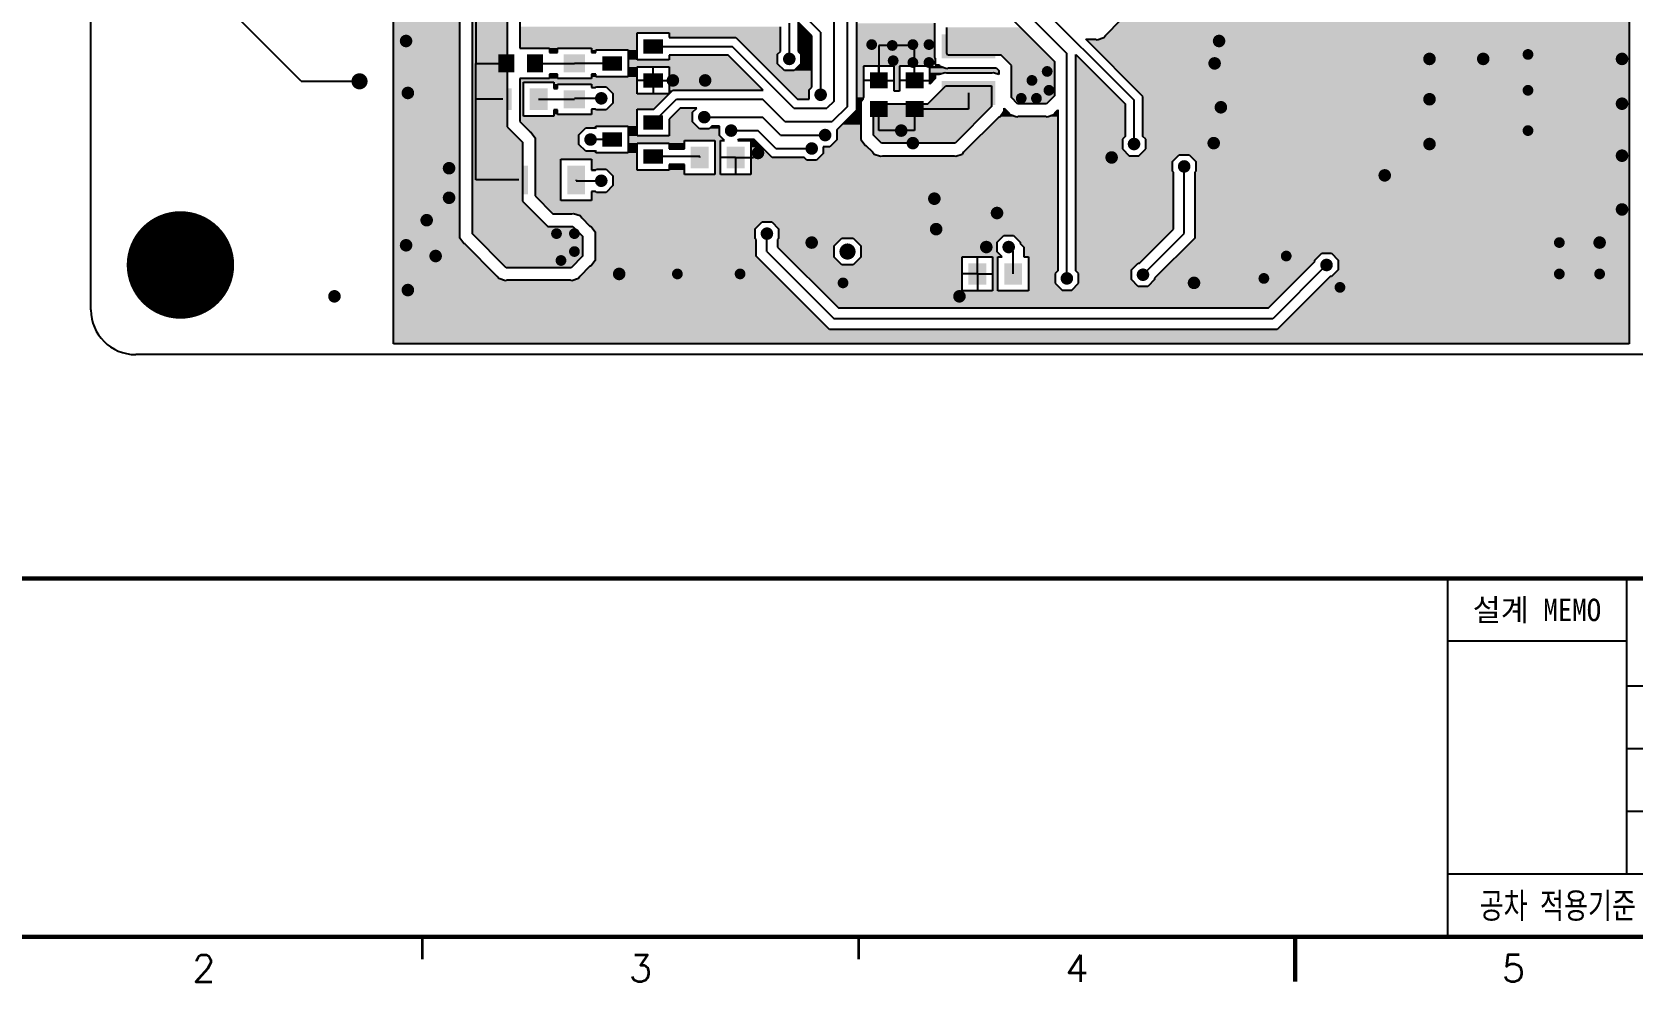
# Model space of a CAD drawing. Extents: x 295 to 953, y 10 to 290.
# Drawn here: x 545.9 to 724.7, y 9.8 to 116 of the extents above; entities that cross this region are included whole.
import ezdxf
from ezdxf.enums import TextEntityAlignment as Align

# ---------------------------------------------------------------- set-up
doc = ezdxf.new("R2010")
doc.units = 0
doc.header["$LTSCALE"] = 5
doc.header["$MEASUREMENT"] = 0
doc.layers.get('0').update_dxf_attribs({"linetype": 'CONTINUOUS', "lineweight": 25})
for name, color, linetype in [('19_SOLD_GBR', 10, 'CONTINUOUS'), ('SHEET', 3, 'CONTINUOUS'), ('문자', 4, 'CONTINUOUS'), ('테두리', 3, 'CONTINUOUS')]:
    doc.layers.add(name, color=color, linetype=linetype)
doc.layers.add('6', color=6, linetype='CONTINUOUS', lineweight=13)
doc.styles.get("Standard").update_dxf_attribs({"font": 'simplex.shx'})
doc.styles.add('굴림체', font='')
doc.styles.get('굴림체').set_extended_font_data('GulimChe')

# ---------------------------------------------------------------- blocks, each defined once
blk = doc.blocks.new('C')
at = {"layer": 'SHEET'}
for p, q in [((227, 55), (227, 15)), ((247, 55), (247, 22)), ((247, 48), (227, 48)), ((333, 43), (247, 43)), ((333, 36), (247, 36)), ((311, 29), (247, 29)), ((311, 22), (227, 22))]:
    blk.add_line(p, q, dxfattribs=at)
at = {"layer": '테두리'}
for points, const_width in [([(15, 285), (15, 15), (405, 15), (405, 285), (15, 285)], 0.5), ([(15, 55), (405, 55)], 0.5), ([(112.5, 12.5), (112.5, 15)], 0.3), ([(161.25, 12.5), (161.25, 15)], 0.3), ([(210, 10), (210, 15)], 0.5)]:
    blk.add_lwpolyline(points, dxfattribs=dict(at, const_width=const_width))
at = {"layer": '문자', "style": '굴림체'}
blk.add_text('설계 MEMO', height=2.5, dxfattribs=at).set_placement((237, 51.5), align=Align.MIDDLE_CENTER)
at = {"layer": '문자', "style": '굴림체', "width": 0.75}
blk.add_text('공차 적용기준 : WMS C 40201', height=2.85, dxfattribs=at).set_placement((249, 18.5), align=Align.MIDDLE_CENTER)
at = {"layer": '문자'}
for s, p in [('2', (88.12, 11.5)), ('3', (136.88, 11.5)), ('4', (185.62, 11.5)), ('5', (234.38, 11.5))]:
    blk.add_text(s, height=3, dxfattribs=at).set_placement(p, align=Align.MIDDLE)

msp = doc.modelspace()

# ---------------------------------------------------------------- linework, layer by layer
for points, const_width in [([(588.03, 115, -1), (587.33, 115, -1)], 0.7), ([(639.98, 114.6, -1), (639.38, 114.6, -1)], 0.6), ([(642.28, 114.5, -1), (641.68, 114.5, -1)], 0.6), ([(644.58, 114.6, -1), (643.98, 114.6, -1)], 0.6), ([(646.38, 114.6, -1), (645.78, 114.6, -1)], 0.6), ([(678.83, 115, -1), (678.13, 115, -1)], 0.7), ([(630.83, 113, -1), (630.13, 113, -1)], 0.7), ([(642.38, 112.8, -1), (641.78, 112.8, -1)], 0.6), ([(644.58, 112.6, -1), (643.98, 112.6, -1)], 0.6), ([(646.38, 112.6, -1), (645.78, 112.6, -1)], 0.6), ([(678.33, 112.5, -1), (677.63, 112.5, -1)], 0.7), ([(702.33, 113, -1), (701.63, 113, -1)], 0.7), ([(708.33, 113, -1), (707.63, 113, -1)], 0.7), ([(713.28, 113.5, -1), (712.68, 113.5, -1)], 0.6), ([(723.83, 113, -1), (723.13, 113, -1)], 0.7), ([(582.93, 110.5, -1), (582.03, 110.5, -1)], 0.9), ([(617.83, 110.6, -1), (617.13, 110.6, -1)], 0.7), ([(621.43, 110.6, -1), (620.73, 110.6, -1)], 0.7), ([(657.88, 110.6, -1), (657.28, 110.6, -1)], 0.6), ([(659.58, 111.6, -1), (658.98, 111.6, -1)], 0.6), ([(588.23, 109.2, -1), (587.53, 109.2, -1)], 0.7), ([(609.83, 108.6, -1), (609.13, 108.6, -1)], 0.7), ([(634.33, 109, -1), (633.63, 109, -1)], 0.7), ([(656.68, 108.6, -1), (656.08, 108.6, -1)], 0.6), ([(658.38, 108.6, -1), (657.78, 108.6, -1)], 0.6), ([(659.78, 109.5, -1), (659.18, 109.5, -1)], 0.6), ([(702.33, 108.5, -1), (701.63, 108.5, -1)], 0.7), ([(713.28, 109.5, -1), (712.68, 109.5, -1)], 0.6), ([(679.03, 107.6, -1), (678.33, 107.6, -1)], 0.7), ([(723.83, 108, -1), (723.13, 108, -1)], 0.7), ([(621.33, 106.5, -1), (620.63, 106.5, -1)], 0.7), ([(624.33, 105, -1), (623.63, 105, -1)], 0.7), ([(643.33, 105, -1), (642.63, 105, -1)], 0.7), ([(713.28, 105, -1), (712.68, 105, -1)], 0.6), ([(608.63, 104, -1), (607.93, 104, -1)], 0.7), ([(634.83, 104.5, -1), (634.13, 104.5, -1)], 0.7), ([(644.63, 103.6, -1), (643.93, 103.6, -1)], 0.7), ([(669.33, 103.5, -1), (668.63, 103.5, -1)], 0.7), ([(678.23, 103.6, -1), (677.53, 103.6, -1)], 0.7), ([(702.33, 103.5, -1), (701.63, 103.5, -1)], 0.7), ([(627.33, 102.5, -1), (626.63, 102.5, -1)], 0.7), ([(633.33, 103, -1), (632.63, 103, -1)], 0.7), ([(666.83, 102, -1), (666.13, 102, -1)], 0.7), ([(723.83, 102.2, -1), (723.13, 102.2, -1)], 0.7), ([(592.83, 100.8, -1), (592.13, 100.8, -1)], 0.7), ([(674.93, 101, -1), (674.23, 101, -1)], 0.7), ([(697.33, 100, -1), (696.63, 100, -1)], 0.7), ([(609.83, 99.4, -1), (609.13, 99.4, -1)], 0.7), ([(592.83, 97.5, -1), (592.13, 97.5, -1)], 0.7), ([(647.03, 97.4, -1), (646.33, 97.4, -1)], 0.7), ([(723.83, 96.2, -1), (723.13, 96.2, -1)], 0.7), ([(565.48, 90, -1), (559.48, 90, -1)], 6), ([(590.33, 95, -1), (589.63, 95, -1)], 0.7), ([(654.03, 95.8, -1), (653.33, 95.8, -1)], 0.7), ([(604.78, 93.5, -1), (604.18, 93.5, -1)], 0.6), ([(606.78, 93.5, -1), (606.18, 93.5, -1)], 0.6), ([(628.33, 93.5, -1), (627.63, 93.5, -1)], 0.7), ([(633.33, 92.5, -1), (632.63, 92.5, -1)], 0.7), ([(647.23, 94, -1), (646.53, 94, -1)], 0.7), ([(716.78, 92.5, -1), (716.18, 92.5, -1)], 0.6), ([(721.33, 92.5, -1), (720.63, 92.5, -1)], 0.7), ([(588.03, 92.2, -1), (587.33, 92.2, -1)], 0.7), ([(591.33, 91, -1), (590.63, 91, -1)], 0.7), ([(606.78, 91.5, -1), (606.18, 91.5, -1)], 0.6), ([(637.43, 91.5, -1), (636.53, 91.5, -1)], 0.9), ([(652.83, 92, -1), (652.13, 92, -1)], 0.7), ([(655.33, 92, -1), (654.63, 92, -1)], 0.7), ([(686.28, 91, -1), (685.68, 91, -1)], 0.6), ([(605.28, 90.5, -1), (604.68, 90.5, -1)], 0.6), ([(611.83, 89, -1), (611.13, 89, -1)], 0.7), ([(618.28, 89, -1), (617.68, 89, -1)], 0.6), ([(625.28, 89, -1), (624.68, 89, -1)], 0.6), ([(670.33, 88.91, -1), (669.63, 88.91, -1)], 0.7), ([(690.83, 90, -1), (690.13, 90, -1)], 0.7), ([(716.78, 89, -1), (716.18, 89, -1)], 0.6), ([(721.28, 89, -1), (720.68, 89, -1)], 0.6), ([(588.23, 87.2, -1), (587.53, 87.2, -1)], 0.7), ([(636.78, 88, -1), (636.18, 88, -1)], 0.6), ([(661.83, 88.5, -1), (661.13, 88.5, -1)], 0.7), ([(676.03, 88, -1), (675.33, 88, -1)], 0.7), ([(683.78, 88.5, -1), (683.18, 88.5, -1)], 0.6), ([(692.28, 87.5, -1), (691.68, 87.5, -1)], 0.6), ([(580.03, 86.5, -1), (579.33, 86.5, -1)], 0.7), ([(649.83, 86.5, -1), (649.13, 86.5, -1)], 0.7)]:
    msp.add_lwpolyline(points, format="xyb", close=True, dxfattribs=dict(const_width=const_width))
for points in [[(614.18, 115.2), (614.18, 113.6), (616.38, 115.2), (616.38, 113.6)], [(647.48, 115.75), (647.48, 113.05), (653.48, 115.75), (653.48, 113.05)], [(597.98, 113.5), (597.98, 111.5), (599.78, 113.5), (599.78, 111.5)], [(601.18, 113.5), (601.18, 111.5), (602.98, 113.5), (602.98, 111.5)], [(605.28, 113.5), (605.28, 111.5), (607.68, 113.5), (607.68, 111.5)], [(609.58, 113.3), (609.58, 111.7), (611.78, 113.3), (611.78, 111.7)], [(614.18, 111.4), (614.18, 109.8), (616.38, 111.4), (616.38, 109.8)], [(639.48, 111.5), (639.48, 109.7), (641.48, 111.5), (641.48, 109.7)], [(643.48, 111.5), (643.48, 109.7), (645.48, 111.5), (645.48, 109.7)], [(597.48, 109.7), (597.48, 107.3), (599.48, 109.7), (599.48, 107.3)], [(601.48, 109.7), (601.48, 107.3), (603.48, 109.7), (603.48, 107.3)], [(605.28, 109.5), (605.28, 107.5), (607.68, 109.5), (607.68, 107.5)], [(647.48, 110.55), (647.48, 107.85), (653.48, 110.55), (653.48, 107.85)], [(639.48, 108.3), (639.48, 106.5), (641.48, 108.3), (641.48, 106.5)], [(643.48, 108.3), (643.48, 106.5), (645.48, 108.3), (645.48, 106.5)], [(614.18, 106.7), (614.18, 105.1), (616.38, 106.7), (616.38, 105.1)], [(609.58, 104.8), (609.58, 103.2), (611.78, 104.8), (611.78, 103.2)], [(614.18, 102.9), (614.18, 101.3), (616.38, 102.9), (616.38, 101.3)], [(619.48, 103.2), (619.48, 100.8), (621.48, 103.2), (621.48, 100.8)], [(623.48, 103.2), (623.48, 100.8), (625.48, 103.2), (625.48, 100.8)], [(599.28, 101.1), (599.28, 97.9), (601.28, 101.1), (601.28, 97.9)], [(605.68, 101.1), (605.68, 97.9), (607.68, 101.1), (607.68, 97.9)], [(650.48, 90.2), (650.48, 87.8), (652.48, 90.2), (652.48, 87.8)], [(654.48, 90.2), (654.48, 87.8), (656.48, 90.2), (656.48, 87.8)]]:
    msp.add_solid(points)
at = {"layer": '19_SOLD_GBR', "color": 7}
for p, q in [((552.48, 85), (552.48, 255)), ((586.28, 81.2), (586.28, 137.8)), ((593.68, 93.01), (593.68, 135.19)), ((595.08, 93.48), (595.08, 134.72)), ((575.98, 110.5), (558.98, 127.5)), ((724.28, 126.8), (724.28, 81.2)), ((653.88, 123.5), (668.98, 108.4)), ((635.48, 108.3), (635.48, 123)), ((636.98, 107.7), (636.98, 122.25)), ((637.98, 121.84), (637.98, 107.29)), ((595.48, 121.5), (595.48, 112.5)), ((633.98, 116), (628.98, 121)), ((653.58, 121.5), (661.48, 113.6)), ((654.6, 118.2), (660.08, 112.72)), ((598.98, 117.78), (598.98, 105.42)), ((600.38, 117.2), (600.38, 114.2)), ((629.48, 113.84), (629.48, 116.59)), ((630.48, 117), (630.48, 113)), ((631.48, 117.09), (631.48, 113.84)), ((632.98, 115.59), (631.48, 117.09)), ((646.68, 116.99), (646.68, 113.21)), ((648.08, 113.65), (648.08, 116.52)), ((665.79, 115.62), (667.52, 117.35)), ((613.48, 115.9), (617.08, 115.9)), ((613.48, 112.9), (613.48, 115.9)), ((617.08, 115.9), (617.08, 115.4)), ((617.08, 115.4), (624.49, 115.4)), ((624.49, 115.4), (631.39, 108.5)), ((632.98, 109.84), (632.98, 115.59)), ((633.98, 116), (633.98, 109)), ((641.98, 114.5), (640.48, 114.5)), ((640.48, 114.5), (640.48, 110.6)), ((644.48, 114.5), (641.98, 114.5)), ((644.48, 110.6), (644.48, 114.5)), ((663.59, 115.2), (664.69, 115.2)), ((669.98, 108.81), (663.59, 115.2)), ((664.69, 115.2), (664.88, 115.14)), ((664.88, 115.14), (665.62, 115.38)), ((665.62, 115.38), (665.79, 115.62)), ((600.38, 114.2), (603.68, 114.2)), ((603.68, 114.2), (603.68, 113.7)), ((603.68, 113.7), (604.58, 113.7)), ((604.58, 114.2), (608.38, 114.2)), ((604.58, 113.7), (604.58, 114.2)), ((608.38, 114.2), (608.38, 113.7)), ((608.38, 113.7), (608.88, 113.7)), ((608.88, 114), (612.48, 114)), ((608.88, 113.7), (608.88, 114)), ((612.48, 114), (612.48, 111)), ((617.08, 112.9), (613.48, 112.9)), ((615.28, 114.4), (624.08, 114.4)), ((617.08, 113.4), (617.08, 112.9)), ((623.66, 113.4), (617.08, 113.4)), ((627.56, 109.5), (623.66, 113.4)), ((630.98, 107.5), (624.08, 114.4)), ((629.18, 113.54), (629.48, 113.84)), ((629.18, 112.46), (629.18, 113.54)), ((631.48, 113.84), (631.78, 113.54)), ((631.78, 113.54), (631.78, 112.46)), ((646.68, 113.21), (646.78, 113.07)), ((646.78, 113.07), (646.78, 112.35)), ((648.2, 113.4), (648.08, 113.65)), ((654.16, 113.4), (648.2, 113.4)), ((655.28, 112.28), (654.16, 113.4)), ((660.08, 112.72), (660.08, 108.88)), ((661.48, 88.5), (661.48, 113.6)), ((662.48, 113.49), (667.98, 107.99)), ((662.48, 89.34), (662.48, 113.49)), ((595.48, 112.5), (598.88, 112.5)), ((595.48, 108.5), (595.48, 112.5)), ((602.08, 112.5), (606.48, 112.5)), ((603.68, 111.3), (603.68, 110.8)), ((604.58, 111.3), (603.68, 111.3)), ((604.58, 110.8), (604.58, 111.3)), ((610.68, 112.5), (606.48, 112.5)), ((608.38, 111.3), (608.38, 110.8)), ((608.88, 111.3), (608.38, 111.3)), ((608.88, 111), (608.88, 111.3)), ((612.48, 111), (608.88, 111)), ((613.48, 112.1), (617.08, 112.1)), ((613.48, 109.1), (613.48, 112.1)), ((615.28, 110.6), (615.28, 112.1)), ((617.08, 112.1), (617.08, 109.11)), ((629.94, 111.7), (629.18, 112.46)), ((631.02, 111.7), (629.94, 111.7)), ((631.78, 112.46), (631.02, 111.7)), ((638.78, 112.2), (638.78, 108.73)), ((642.18, 112.2), (638.78, 112.2)), ((640.48, 110.6), (640.48, 112.2)), ((642.18, 109.4), (642.18, 112.2)), ((642.78, 112.2), (642.78, 109.4)), ((646.18, 112.2), (642.78, 112.2)), ((644.48, 110.6), (644.48, 112.2)), ((646.18, 110.2), (646.18, 112.2)), ((646.78, 112.35), (647.21, 112.35)), ((646.78, 111.25), (646.78, 110.8)), ((647.23, 111.25), (646.78, 111.25)), ((647.21, 112.35), (647.34, 112.18)), ((647.88, 111.46), (647.23, 111.25)), ((647.34, 112.18), (648.08, 111.94)), ((648.07, 111.4), (647.88, 111.46)), ((653.09, 111.4), (648.07, 111.4)), ((648.08, 111.94), (648.27, 112)), ((648.27, 112), (653.58, 112)), ((653.28, 111.46), (653.09, 111.4)), ((653.88, 111.27), (653.28, 111.46)), ((653.58, 112), (653.88, 111.7)), ((653.88, 111.7), (653.88, 111.27)), ((655.28, 108.68), (655.28, 112.28)), ((575.98, 110.5), (582.48, 110.5)), ((600.38, 110.8), (600.38, 106)), ((603.68, 110.8), (600.38, 110.8)), ((600.78, 110.4), (604.18, 110.4)), ((600.78, 106.6), (600.78, 110.4)), ((604.18, 110.4), (604.18, 109.7)), ((604.18, 109.7), (604.58, 109.7)), ((608.38, 110.8), (604.58, 110.8)), ((604.58, 110.2), (608.38, 110.2)), ((604.58, 109.7), (604.58, 110.2)), ((608.38, 110.2), (608.38, 109.8)), ((608.38, 109.8), (608.84, 109.8)), ((608.84, 109.8), (608.94, 109.9)), ((608.94, 109.9), (610.02, 109.9)), ((610.02, 109.9), (610.78, 109.14)), ((610.78, 109.14), (610.78, 108.06)), ((615.28, 110.6), (613.48, 110.6)), ((617.06, 109.1), (613.48, 109.1)), ((615.28, 110.6), (615.28, 109.1)), ((615.28, 110.6), (617.08, 110.6)), ((615.28, 110.6), (617.48, 110.6)), ((615.36, 107.4), (617.06, 109.1)), ((617.08, 109.11), (617.46, 109.5)), ((617.46, 109.5), (627.56, 109.5)), ((632.68, 109.54), (632.98, 109.84)), ((632.68, 108.5), (632.68, 109.54)), ((640.48, 110.6), (638.78, 110.6)), ((640.48, 110.6), (642.18, 110.6)), ((642.78, 109.4), (642.18, 109.4)), ((644.48, 110.6), (642.78, 110.6)), ((644.48, 110.6), (646.18, 110.6)), ((645.96, 108), (647.96, 110)), ((646.78, 110.8), (646.18, 110.2)), ((647.96, 110), (653.08, 110)), ((650.48, 109.2), (650.48, 107.4)), ((653.08, 110), (653.08, 107.68)), ((598.48, 108.5), (595.48, 108.5)), ((595.48, 99.5), (595.48, 108.5)), ((602.48, 108.5), (606.48, 108.5)), ((604.18, 107.3), (604.18, 106.6)), ((604.58, 107.3), (604.18, 107.3)), ((604.58, 106.8), (604.58, 107.3)), ((609.48, 108.6), (606.48, 108.6)), ((606.48, 108.6), (606.48, 108.5)), ((608.38, 107.4), (608.38, 106.8)), ((608.84, 107.4), (608.38, 107.4)), ((608.94, 107.3), (608.84, 107.4)), ((610.02, 107.3), (608.94, 107.3)), ((610.78, 108.06), (610.02, 107.3)), ((613.48, 107.4), (615.36, 107.4)), ((613.48, 104.4), (613.48, 107.4)), ((615.28, 105.9), (617.88, 108.5)), ((618.29, 107.5), (617.08, 106.29)), ((617.88, 108.5), (627.48, 108.5)), ((620.14, 107.5), (618.29, 107.5)), ((619.68, 107.04), (620.14, 107.5)), ((629.98, 106), (627.48, 108.5)), ((630.98, 107.5), (634.68, 107.5)), ((631.39, 108.5), (632.68, 108.5)), ((635.48, 108.3), (634.68, 107.5)), ((636.98, 107.7), (635.28, 106)), ((637.98, 107.29), (635.75, 105.06)), ((638.65, 108.43), (638.48, 108.19)), ((638.48, 108.19), (638.48, 104.01)), ((638.68, 108.48), (638.65, 108.43)), ((638.78, 108.73), (638.68, 108.59)), ((638.68, 108.59), (638.68, 108.48)), ((639.88, 107.75), (640, 108)), ((639.88, 104.48), (639.88, 107.75)), ((640, 108), (645.96, 108)), ((640.48, 105), (640.48, 107.4)), ((650.48, 107.4), (644.48, 107.4)), ((644.48, 107.4), (644.48, 105)), ((653.08, 107.68), (649, 103.6)), ((654.48, 107.5), (654.96, 107.02)), ((654.48, 107.21), (654.48, 107.5)), ((655.96, 108), (655.28, 108.68)), ((659.2, 108), (655.96, 108)), ((660.08, 108.88), (659.2, 108)), ((660.19, 107.02), (660.48, 107.3)), ((660.48, 107.3), (660.48, 89.34)), ((667.98, 107.99), (667.98, 104.34)), ((668.98, 103.5), (668.98, 108.4)), ((669.98, 104.34), (669.98, 108.81)), ((600.38, 106), (601.52, 104.85)), ((604.18, 106.6), (600.78, 106.6)), ((608.38, 106.8), (604.58, 106.8)), ((608.88, 105.5), (612.48, 105.5)), ((608.88, 105.24), (608.88, 105.5)), ((612.48, 105.5), (612.48, 102.5)), ((617.08, 106.29), (617.08, 104.4)), ((619.68, 105.96), (619.68, 107.04)), ((620.44, 105.2), (619.68, 105.96)), ((620.98, 106.5), (627.48, 106.5)), ((621.82, 105.5), (621.52, 105.2)), ((622.68, 105.5), (621.82, 105.5)), ((622.68, 104.46), (622.68, 105.5)), ((629.48, 104.5), (627.48, 106.5)), ((629.98, 106), (635.28, 106)), ((649.99, 102.62), (653.92, 106.55)), ((653.92, 106.55), (654.02, 106.58)), ((654.02, 106.58), (654.44, 107.16)), ((654.44, 107.16), (654.48, 107.21)), ((654.96, 107.02), (655.14, 106.78)), ((655.14, 106.78), (655.88, 106.54)), ((655.88, 106.54), (656.07, 106.6)), ((656.07, 106.6), (659.09, 106.6)), ((659.09, 106.6), (659.28, 106.54)), ((659.28, 106.54), (660.02, 106.78)), ((660.02, 106.78), (660.19, 107.02)), ((598.98, 105.42), (600.68, 103.72)), ((600.68, 103.72), (600.68, 97.12)), ((601.52, 104.85), (601.62, 104.82)), ((601.62, 104.82), (602.08, 104.19)), ((602.08, 104.19), (602.08, 97.7)), ((606.98, 104.54), (607.74, 105.3)), ((606.98, 103.46), (606.98, 104.54)), ((607.74, 105.3), (608.82, 105.3)), ((610.68, 104), (608.28, 104)), ((608.82, 105.3), (608.88, 105.24)), ((617.08, 104.4), (613.48, 104.4)), ((618.78, 103.9), (622.18, 103.9)), ((618.78, 102.98), (618.78, 103.9)), ((621.52, 105.2), (620.44, 105.2)), ((622.18, 103.9), (622.18, 100.1)), ((623.24, 103.9), (622.68, 104.46)), ((622.78, 103.9), (623.24, 103.9)), ((622.78, 100.1), (622.78, 103.9)), ((623.98, 105), (626.98, 105)), ((624.82, 104), (624.72, 103.9)), ((624.72, 103.9), (626.18, 103.9)), ((626.56, 104), (624.82, 104)), ((626.18, 103.9), (626.18, 100.1)), ((628.56, 102), (626.56, 104)), ((628.98, 103), (626.98, 105)), ((629.48, 104.5), (634.48, 104.5)), ((635.78, 103.96), (635.02, 103.2)), ((635.75, 105.06), (635.78, 105.04)), ((635.78, 105.04), (635.78, 103.96)), ((638.48, 104.01), (638.94, 103.38)), ((640.76, 103.6), (639.88, 104.48)), ((642.98, 105), (640.48, 105)), ((644.48, 105), (642.98, 105)), ((667.98, 104.34), (667.68, 104.04)), ((667.68, 104.04), (667.68, 102.96)), ((670.28, 104.04), (669.98, 104.34)), ((670.28, 102.96), (670.28, 104.04)), ((607.74, 102.7), (606.98, 103.46)), ((608.82, 102.7), (607.74, 102.7)), ((608.88, 102.76), (608.82, 102.7)), ((608.88, 102.5), (608.88, 102.76)), ((612.48, 102.5), (608.88, 102.5)), ((613.48, 103.6), (617.08, 103.6)), ((613.48, 100.6), (613.48, 103.6)), ((620.48, 102.1), (615.28, 102.1)), ((617.08, 103.6), (617.08, 102.98)), ((617.08, 102.98), (618.78, 102.98)), ((620.48, 102), (620.48, 102.1)), ((624.48, 102), (622.78, 102)), ((624.48, 102), (624.48, 100.1)), ((624.48, 102), (626.18, 102)), ((624.48, 102), (626.48, 102)), ((626.98, 102.5), (626.48, 102)), ((632.14, 102), (628.56, 102)), ((628.98, 103), (632.98, 103)), ((632.44, 101.7), (632.14, 102)), ((634.28, 102.46), (633.52, 101.7)), ((634.28, 103.2), (634.28, 102.46)), ((635.02, 103.2), (634.28, 103.2)), ((638.94, 103.38), (639.03, 103.35)), ((639.03, 103.35), (639.76, 102.62)), ((639.76, 102.62), (639.94, 102.38)), ((639.94, 102.38), (640.68, 102.14)), ((640.68, 102.14), (640.87, 102.2)), ((649, 103.6), (640.76, 103.6)), ((640.87, 102.2), (648.89, 102.2)), ((648.89, 102.2), (649.08, 102.14)), ((649.08, 102.14), (649.78, 102.37)), ((649.78, 102.37), (649.82, 102.38)), ((649.82, 102.38), (649.99, 102.62)), ((667.68, 102.96), (668.44, 102.2)), ((668.44, 102.2), (669.52, 102.2)), ((669.52, 102.2), (670.28, 102.96)), ((673.28, 101.54), (674.04, 102.3)), ((674.04, 102.3), (675.12, 102.3)), ((675.12, 102.3), (675.88, 101.54)), ((604.98, 101.8), (608.38, 101.8)), ((604.98, 97.2), (604.98, 101.8)), ((608.38, 101.8), (608.38, 100.6)), ((608.38, 100.6), (608.84, 100.6)), ((608.84, 100.6), (608.94, 100.7)), ((608.94, 100.7), (610.02, 100.7)), ((610.02, 100.7), (610.78, 99.94)), ((617.08, 100.6), (613.48, 100.6)), ((617.08, 101.22), (617.08, 100.6)), ((618.78, 101.22), (617.08, 101.22)), ((618.78, 100.1), (618.78, 101.22)), ((633.52, 101.7), (632.44, 101.7)), ((673.28, 100.46), (673.28, 101.54)), ((673.38, 100.36), (673.28, 100.46)), ((673.38, 94.01), (673.38, 100.36)), ((674.58, 93.51), (674.58, 101)), ((675.88, 100.46), (675.78, 100.36)), ((675.78, 100.36), (675.78, 93.01)), ((675.88, 101.54), (675.88, 100.46)), ((600.28, 99.5), (595.48, 99.5)), ((606.68, 99.5), (606.68, 99.4)), ((606.68, 99.4), (609.48, 99.4)), ((610.78, 98.86), (610.02, 98.1)), ((610.78, 99.94), (610.78, 98.86)), ((622.18, 100.1), (618.78, 100.1)), ((626.18, 100.1), (622.78, 100.1)), ((600.68, 97.12), (603.5, 94.3)), ((602.08, 97.7), (604.08, 95.7)), ((608.38, 97.2), (604.98, 97.2)), ((608.38, 98.2), (608.38, 97.2)), ((608.84, 98.2), (608.38, 98.2)), ((608.94, 98.1), (608.84, 98.2)), ((610.02, 98.1), (608.94, 98.1)), ((604.08, 95.7), (606.19, 95.7)), ((606.19, 95.7), (606.38, 95.76)), ((606.38, 95.76), (607.12, 95.52)), ((607.12, 95.52), (607.29, 95.28)), ((607.29, 95.28), (608.22, 94.35)), ((626.68, 94.04), (627.44, 94.8)), ((627.44, 94.8), (628.52, 94.8)), ((628.52, 94.8), (629.28, 94.04)), ((594.14, 92.38), (593.68, 93.01)), ((598.86, 89.7), (595.08, 93.48)), ((603.5, 94.3), (606.3, 94.3)), ((606.3, 94.3), (607.38, 93.22)), ((607.38, 93.22), (607.38, 90.98)), ((608.22, 94.35), (608.32, 94.32)), ((608.32, 94.32), (608.78, 93.69)), ((608.78, 93.69), (608.78, 90.51)), ((626.68, 92.96), (626.68, 94.04)), ((627.98, 91.5), (627.98, 93.5)), ((629.28, 94.04), (629.28, 92.96)), ((635.48, 92.12), (636.36, 93)), ((636.36, 93), (637.6, 93)), ((637.6, 93), (638.48, 92.12)), ((653.68, 92.54), (654.44, 93.3)), ((654.44, 93.3), (655.52, 93.3)), ((655.52, 93.3), (656.28, 92.54)), ((669.58, 90.21), (673.38, 94.01)), ((669.98, 88.91), (674.58, 93.51)), ((675.78, 93.01), (671.28, 88.51)), ((594.23, 92.35), (594.14, 92.38)), ((597.86, 88.72), (594.23, 92.35)), ((626.78, 92.86), (626.68, 92.96)), ((626.78, 91), (626.78, 92.86)), ((627.98, 91.5), (635.48, 84)), ((629.28, 92.96), (629.18, 92.86)), ((629.18, 92.86), (629.18, 92)), ((629.18, 92), (635.98, 85.2)), ((635.48, 90.88), (635.48, 92.12)), ((638.48, 92.12), (638.48, 90.88)), ((653.68, 91.46), (653.68, 92.54)), ((654.24, 90.9), (653.68, 91.46)), ((654.98, 92), (655.48, 91.5)), ((655.48, 89), (655.48, 91.5)), ((656.28, 92.54), (656.28, 92.4)), ((656.28, 92.4), (656.68, 92)), ((656.68, 92), (656.68, 90.9)), ((689.18, 90.54), (689.94, 91.3)), ((689.94, 91.3), (691.02, 91.3)), ((691.02, 91.3), (691.78, 90.54)), ((606.1, 89.7), (598.86, 89.7)), ((607.38, 90.98), (606.1, 89.7)), ((608.22, 89.85), (607.09, 88.72)), ((608.32, 89.88), (608.22, 89.85)), ((608.78, 90.51), (608.32, 89.88)), ((634.98, 82.8), (626.78, 91)), ((636.36, 90), (635.48, 90.88)), ((637.6, 90), (636.36, 90)), ((638.48, 90.88), (637.6, 90)), ((649.78, 90.9), (653.18, 90.9)), ((649.78, 87.1), (649.78, 90.9)), ((651.48, 89), (651.48, 90.9)), ((653.18, 90.9), (653.18, 87.1)), ((653.78, 90.9), (654.24, 90.9)), ((653.78, 87.1), (653.78, 90.9)), ((656.68, 90.9), (657.18, 90.9)), ((657.18, 90.9), (657.18, 87.1)), ((668.68, 89.45), (669.44, 90.21)), ((668.68, 88.37), (668.68, 89.45)), ((669.44, 90.21), (669.58, 90.21)), ((683.98, 85.2), (689.18, 90.4)), ((690.48, 90), (684.48, 84)), ((689.18, 90.4), (689.18, 90.54)), ((691.78, 89.46), (691.02, 88.7)), ((691.78, 90.54), (691.78, 89.46)), ((598.04, 88.48), (597.86, 88.72)), ((598.78, 88.24), (598.04, 88.48)), ((598.97, 88.3), (598.78, 88.24)), ((605.99, 88.3), (598.97, 88.3)), ((606.18, 88.24), (605.99, 88.3)), ((606.92, 88.48), (606.18, 88.24)), ((607.09, 88.72), (606.92, 88.48)), ((651.48, 89), (649.78, 89)), ((651.48, 89), (651.48, 87.1)), ((651.48, 89), (653.18, 89)), ((660.48, 89.34), (660.18, 89.04)), ((660.18, 89.04), (660.18, 87.96)), ((660.18, 87.96), (660.94, 87.2)), ((662.02, 87.2), (662.78, 87.96)), ((662.78, 89.04), (662.48, 89.34)), ((662.78, 87.96), (662.78, 89.04)), ((669.44, 87.61), (668.68, 88.37)), ((671.28, 88.37), (670.52, 87.61)), ((671.28, 88.51), (671.28, 88.37)), ((690.88, 88.7), (684.98, 82.8)), ((691.02, 88.7), (690.88, 88.7)), ((653.18, 87.1), (649.78, 87.1)), ((657.18, 87.1), (653.78, 87.1)), ((660.94, 87.2), (662.02, 87.2)), ((670.52, 87.61), (669.44, 87.61)), ((635.98, 85.2), (683.98, 85.2)), ((684.98, 82.8), (634.98, 82.8)), ((684.48, 84), (635.48, 84)), ((724.28, 81.2), (586.28, 81.2)), ((807.48, 80), (557.48, 80))]:
    msp.add_line(p, q, dxfattribs=at)
msp.add_arc((557.48, 85), 5, 180, 270, dxfattribs=at)
for points in [[(593.68, 93.01), (593.68, 135.19), (586.28, 93.01), (586.28, 135.19)], [(598.98, 105.42), (598.98, 117.78), (595.08, 105.42), (595.08, 117.78)], [(629.48, 115.9), (629.48, 116.59), (600.38, 115.9), (600.38, 116.59)], [(632.98, 115.59), (631.48, 117.09), (631.48, 115.59), (631.48, 117.09)], [(646.68, 113.21), (646.68, 116.99), (637.98, 113.21), (637.98, 116.99)], [(659.15, 113.65), (656.28, 116.52), (648.08, 113.65), (648.08, 116.52)], [(724.28, 115.62), (724.28, 117.35), (665.79, 115.62), (667.52, 117.35)], [(613.48, 114.2), (613.48, 115.9), (600.38, 114.2), (600.38, 115.9)], [(629.48, 115.9), (629.48, 115.9), (617.08, 115.9), (613.48, 115.9)], [(629.48, 115.4), (629.48, 115.9), (617.08, 115.4), (617.08, 115.9)], [(629.48, 115.4), (629.48, 115.4), (624.49, 115.4), (617.08, 115.4)], [(629.48, 113.84), (629.48, 115.4), (626.05, 113.84), (624.49, 115.4)], [(632.98, 113.84), (632.98, 115.59), (631.48, 113.84), (631.48, 115.59)], [(664.88, 115.14), (664.69, 115.2), (663.65, 115.14), (663.59, 115.2)], [(664.69, 115.2), (664.69, 115.2), (663.59, 115.2), (664.69, 115.2)], [(724.28, 108.81), (724.28, 115.14), (669.98, 108.81), (663.65, 115.14)], [(724.28, 115.14), (724.28, 115.38), (664.88, 115.14), (665.62, 115.38)], [(724.28, 115.38), (724.28, 115.62), (665.62, 115.38), (665.79, 115.62)], [(604.58, 114.2), (604.58, 114.2), (603.68, 114.2), (600.38, 114.2)], [(604.58, 113.7), (604.58, 114.2), (603.68, 113.7), (603.68, 114.2)], [(613.48, 114.2), (613.48, 114.2), (608.38, 114.2), (604.58, 114.2)], [(613.48, 114), (613.48, 114.2), (608.38, 114), (608.38, 114.2)], [(608.88, 113.7), (608.88, 114), (608.38, 113.7), (608.38, 114)], [(613.48, 114), (613.48, 114), (612.48, 114), (608.88, 114)], [(613.48, 112.9), (613.48, 114), (612.48, 112.9), (612.48, 114)], [(624.96, 112.1), (624.16, 112.9), (612.48, 112.1), (612.48, 112.9)], [(624.16, 112.9), (623.66, 113.4), (617.08, 112.9), (617.08, 113.4)], [(623.66, 113.4), (623.66, 113.4), (617.08, 113.4), (623.66, 113.4)], [(629.18, 113.54), (629.48, 113.84), (626.35, 113.54), (626.05, 113.84)], [(629.18, 112.46), (629.18, 113.54), (627.43, 112.46), (626.35, 113.54)], [(632.98, 113.54), (632.98, 113.84), (631.78, 113.54), (631.48, 113.84)], [(632.98, 112.46), (632.98, 113.54), (631.78, 112.46), (631.78, 113.54)], [(646.78, 113.07), (646.68, 113.21), (637.98, 113.07), (637.98, 113.21)], [(646.78, 112.35), (646.78, 113.07), (637.98, 112.35), (637.98, 113.07)], [(659.4, 113.4), (659.15, 113.65), (648.2, 113.4), (648.08, 113.65)], [(659.4, 113.4), (659.4, 113.4), (654.16, 113.4), (648.2, 113.4)], [(660.08, 112.72), (659.4, 113.4), (654.84, 112.72), (654.16, 113.4)], [(660.08, 112.28), (660.08, 112.72), (655.28, 112.28), (654.84, 112.72)], [(667.98, 107.99), (662.48, 113.49), (662.48, 107.99), (662.48, 113.49)], [(604.58, 110.8), (604.58, 111.3), (603.68, 110.8), (603.68, 111.3)], [(604.58, 111.3), (604.58, 111.3), (603.68, 111.3), (604.58, 111.3)], [(608.88, 111), (608.88, 111.3), (608.38, 111), (608.38, 111.3)], [(608.88, 111.3), (608.88, 111.3), (608.38, 111.3), (608.88, 111.3)], [(613.48, 110.8), (613.48, 111), (608.38, 110.8), (608.38, 111)], [(613.48, 111), (613.48, 112.1), (612.48, 111), (612.48, 112.1)], [(624.96, 112.1), (624.96, 112.1), (617.08, 112.1), (613.48, 112.1)], [(627.56, 109.5), (624.96, 112.1), (617.08, 109.5), (617.08, 112.1)], [(629.94, 111.7), (629.18, 112.46), (628.19, 111.7), (627.43, 112.46)], [(632.98, 109.84), (632.98, 111.7), (630.05, 109.84), (628.19, 111.7)], [(632.98, 111.7), (632.98, 112.46), (631.02, 111.7), (631.78, 112.46)], [(647.32, 112.2), (647.21, 112.35), (637.98, 112.2), (637.98, 112.35)], [(638.78, 108.73), (638.78, 112.2), (637.98, 108.73), (637.98, 112.2)], [(642.78, 112.2), (642.78, 112.2), (642.18, 112.2), (638.78, 112.2)], [(642.78, 109.4), (642.78, 112.2), (642.18, 109.4), (642.18, 112.2)], [(647.32, 112.2), (647.32, 112.2), (646.18, 112.2), (642.78, 112.2)], [(647.34, 112.18), (647.32, 112.2), (646.18, 112.18), (646.18, 112.2)], [(648.08, 111.94), (647.34, 112.18), (646.18, 111.94), (646.18, 112.18)], [(653.88, 111.7), (653.64, 111.94), (646.18, 111.7), (646.18, 111.94)], [(653.88, 111.46), (653.88, 111.7), (646.18, 111.46), (646.18, 111.7)], [(647.23, 111.25), (647.88, 111.46), (646.18, 111.25), (646.18, 111.46)], [(646.78, 110.8), (646.78, 111.25), (646.18, 110.8), (646.18, 111.25)], [(653.09, 111.4), (653.28, 111.46), (648.07, 111.4), (647.88, 111.46)], [(653.64, 111.94), (653.58, 112), (648.08, 111.94), (648.27, 112)], [(653.88, 111.27), (653.88, 111.46), (653.88, 111.27), (653.28, 111.46)], [(660.08, 108.88), (660.08, 112.28), (655.28, 108.88), (655.28, 112.28)], [(613.48, 110.4), (613.48, 110.8), (600.38, 110.4), (600.38, 110.8)], [(613.48, 110.8), (613.48, 110.8), (600.38, 110.8), (600.78, 110.8)], [(600.78, 106.6), (600.78, 110.4), (600.38, 106.6), (600.38, 110.4)], [(613.48, 110.8), (613.48, 110.8), (600.78, 110.8), (603.68, 110.8)], [(613.48, 110.4), (613.48, 110.4), (604.18, 110.4), (600.78, 110.4)], [(613.48, 110.2), (613.48, 110.4), (604.18, 110.2), (604.18, 110.4)], [(604.58, 109.7), (604.58, 110.2), (604.18, 109.7), (604.18, 110.2)], [(613.48, 110.2), (613.48, 110.2), (608.38, 110.2), (604.58, 110.2)], [(613.48, 109.9), (613.48, 110.2), (608.38, 109.9), (608.38, 110.2)], [(608.84, 109.8), (608.94, 109.9), (608.38, 109.8), (608.38, 109.9)], [(613.48, 109.9), (613.48, 109.9), (610.02, 109.9), (608.94, 109.9)], [(613.48, 109.14), (613.48, 109.9), (610.78, 109.14), (610.02, 109.9)], [(613.48, 109.1), (613.48, 109.14), (610.78, 109.1), (610.78, 109.14)], [(616.03, 108.06), (617.06, 109.1), (610.78, 108.06), (610.78, 109.1)], [(617.08, 109.11), (617.46, 109.5), (617.08, 109.11), (617.08, 109.5)], [(632.68, 109.54), (632.98, 109.84), (630.35, 109.54), (630.05, 109.84)], [(632.68, 108.5), (632.68, 109.54), (631.39, 108.5), (630.35, 109.54)], [(653.08, 108), (653.08, 110), (645.96, 108), (647.96, 110)], [(646.18, 110.2), (646.78, 110.8), (646.18, 110.2), (646.18, 110.8)], [(653.08, 110), (653.08, 110), (647.96, 110), (653.08, 110)], [(604.58, 106.8), (604.58, 107.3), (604.18, 106.8), (604.18, 107.3)], [(604.58, 107.3), (604.58, 107.3), (604.18, 107.3), (604.58, 107.3)], [(608.88, 107.36), (608.84, 107.4), (608.38, 107.36), (608.38, 107.4)], [(608.84, 107.4), (608.84, 107.4), (608.38, 107.4), (608.84, 107.4)], [(608.94, 107.3), (608.88, 107.36), (608.38, 107.3), (608.38, 107.36)], [(613.48, 106.8), (613.48, 107.3), (608.38, 106.8), (608.38, 107.3)], [(613.48, 107.3), (613.48, 107.4), (610.02, 107.3), (610.12, 107.4)], [(615.36, 107.4), (616.03, 108.06), (610.12, 107.4), (610.78, 108.06)], [(619.68, 107.04), (620.14, 107.5), (617.83, 107.04), (618.29, 107.5)], [(620.14, 107.5), (620.14, 107.5), (618.78, 107.5), (620.14, 107.5)], [(638.48, 105.66), (638.48, 107.29), (636.36, 105.66), (637.98, 107.29)], [(638.68, 108.59), (638.78, 108.73), (637.98, 108.59), (637.98, 108.73)], [(638.68, 108.48), (638.68, 108.59), (637.98, 108.48), (637.98, 108.59)], [(638.65, 108.43), (638.68, 108.48), (637.98, 108.43), (637.98, 108.48)], [(638.48, 108.19), (638.65, 108.43), (637.98, 108.19), (637.98, 108.43)], [(638.48, 107.29), (638.48, 108.19), (637.98, 107.29), (637.98, 108.19)], [(653.08, 107.75), (653.08, 108), (639.88, 107.75), (640, 108)], [(653.08, 107.68), (653.08, 107.75), (639.88, 107.68), (639.88, 107.75)], [(649.88, 104.48), (653.08, 107.68), (639.88, 104.48), (639.88, 107.68)], [(653.08, 108), (653.08, 108), (640, 108), (645.96, 108)], [(654.77, 107.21), (654.48, 107.5), (654.48, 107.21), (654.48, 107.5)], [(659.88, 108.68), (660.08, 108.88), (655.28, 108.68), (655.28, 108.88)], [(659.2, 108), (659.88, 108.68), (655.96, 108), (655.28, 108.68)], [(660.48, 107.02), (660.48, 107.3), (660.19, 107.02), (660.48, 107.3)], [(667.98, 104.34), (667.98, 107.99), (662.48, 104.34), (662.48, 107.99)], [(724.28, 104.34), (724.28, 108.81), (669.98, 104.34), (669.98, 108.81)], [(613.48, 106), (613.48, 106.6), (600.38, 106), (600.38, 106.6)], [(613.48, 105.5), (613.48, 106), (600.87, 105.5), (600.38, 106)], [(608.88, 105.3), (608.88, 105.5), (601.07, 105.3), (600.87, 105.5)], [(613.48, 106.6), (613.48, 106.8), (604.18, 106.6), (604.18, 106.8)], [(613.48, 106.8), (613.48, 106.8), (604.98, 106.8), (608.38, 106.8)], [(613.48, 105.5), (613.48, 105.5), (612.48, 105.5), (608.88, 105.5)], [(613.48, 104.4), (613.48, 105.5), (612.48, 104.4), (612.48, 105.5)], [(619.68, 106.29), (619.68, 107.04), (617.08, 106.29), (617.83, 107.04)], [(619.68, 105.96), (619.68, 106.29), (617.08, 105.96), (617.08, 106.29)], [(620.44, 105.2), (619.68, 105.96), (617.08, 105.2), (617.08, 105.96)], [(622.68, 105.2), (622.68, 105.5), (621.52, 105.2), (621.82, 105.5)], [(622.68, 105.5), (622.68, 105.5), (621.82, 105.5), (622.68, 105.5)], [(638.48, 105.06), (638.48, 105.66), (635.75, 105.06), (636.36, 105.66)], [(660.48, 102.62), (660.48, 106.54), (649.99, 102.62), (653.91, 106.54)], [(655.88, 106.54), (655.85, 106.55), (653.91, 106.54), (653.92, 106.55)], [(655.85, 106.55), (655.75, 106.58), (653.92, 106.55), (654.02, 106.58)], [(655.75, 106.58), (655.14, 106.78), (654.02, 106.58), (654.16, 106.78)], [(655.14, 106.78), (654.96, 107.02), (654.16, 106.78), (654.34, 107.02)], [(654.96, 107.02), (654.82, 107.16), (654.34, 107.02), (654.44, 107.16)], [(654.82, 107.16), (654.77, 107.21), (654.44, 107.16), (654.48, 107.21)], [(659.28, 106.54), (659.09, 106.6), (655.88, 106.54), (656.07, 106.6)], [(660.48, 106.54), (660.48, 106.78), (659.28, 106.54), (660.02, 106.78)], [(660.48, 106.78), (660.48, 107.02), (660.02, 106.78), (660.19, 107.02)], [(600.68, 103.72), (598.98, 105.42), (595.08, 103.72), (595.08, 105.42)], [(600.68, 97.12), (600.68, 103.72), (595.08, 97.12), (595.08, 103.72)], [(607.29, 104.85), (607.74, 105.3), (601.52, 104.85), (601.07, 105.3)], [(607.26, 104.82), (607.29, 104.85), (601.62, 104.82), (601.52, 104.85)], [(606.98, 104.54), (607.26, 104.82), (601.82, 104.54), (601.62, 104.82)], [(606.98, 104.19), (606.98, 104.54), (602.08, 104.19), (601.82, 104.54)], [(606.98, 103.46), (606.98, 104.19), (602.08, 103.46), (602.08, 104.19)], [(608.88, 105.3), (608.88, 105.3), (608.82, 105.3), (607.74, 105.3)], [(608.88, 105.24), (608.88, 105.3), (608.88, 105.24), (608.82, 105.3)], [(623.24, 103.9), (622.74, 104.4), (612.48, 103.9), (612.48, 104.4)], [(618.78, 103.6), (618.78, 103.9), (612.48, 103.6), (612.48, 103.9)], [(622.68, 104.46), (622.68, 105.2), (617.08, 104.46), (617.08, 105.2)], [(622.74, 104.4), (622.68, 104.46), (617.08, 104.4), (617.08, 104.46)], [(622.78, 103.9), (622.94, 103.9), (621.87, 103.9), (618.78, 103.9)], [(622.78, 103.9), (622.78, 103.9), (622.18, 103.9), (621.87, 103.9)], [(622.78, 100.1), (622.78, 103.9), (622.18, 100.1), (622.18, 103.9)], [(626.66, 103.9), (626.56, 104), (624.72, 103.9), (624.82, 104)], [(626.66, 103.9), (626.66, 103.9), (626.18, 103.9), (624.72, 103.9)], [(626.56, 104), (626.56, 104), (624.82, 104), (626.56, 104)], [(627.44, 103.12), (626.66, 103.9), (626.18, 103.12), (626.18, 103.9)], [(638.94, 103.38), (638.51, 103.96), (635.2, 103.38), (635.78, 103.96)], [(638.48, 105.04), (638.48, 105.06), (635.78, 105.04), (635.75, 105.06)], [(638.48, 104.01), (638.48, 105.04), (635.78, 104.01), (635.78, 105.04)], [(638.51, 103.96), (638.48, 104.01), (635.78, 103.96), (635.78, 104.01)], [(649, 103.6), (649.88, 104.48), (640.76, 103.6), (639.88, 104.48)], [(667.68, 104.04), (667.98, 104.34), (662.48, 104.04), (662.48, 104.34)], [(667.68, 102.96), (667.68, 104.04), (662.48, 102.96), (662.48, 104.04)], [(724.28, 104.04), (724.28, 104.34), (670.28, 104.04), (669.98, 104.34)], [(724.28, 102.96), (724.28, 104.04), (670.28, 102.96), (670.28, 104.04)], [(607.74, 102.7), (606.98, 103.46), (602.08, 102.7), (602.08, 103.46)], [(608.88, 102.5), (608.88, 102.7), (602.08, 102.5), (602.08, 102.7)], [(613.48, 101.8), (613.48, 102.5), (602.08, 101.8), (602.08, 102.5)], [(608.88, 102.7), (608.88, 102.76), (608.82, 102.7), (608.88, 102.76)], [(613.48, 102.5), (613.48, 103.6), (612.48, 102.5), (612.48, 103.6)], [(618.78, 103.6), (618.78, 103.6), (617.08, 103.6), (613.48, 103.6)], [(618.78, 102.98), (618.78, 103.6), (617.08, 102.98), (617.08, 103.6)], [(628.56, 102), (627.44, 103.12), (626.18, 102), (626.18, 103.12)], [(632.44, 101.7), (632.14, 102), (626.18, 101.7), (626.18, 102)], [(660.48, 101.7), (660.48, 102.14), (633.52, 101.7), (633.95, 102.14)], [(640.68, 102.14), (639.94, 102.38), (633.95, 102.14), (634.2, 102.38)], [(639.94, 102.38), (639.88, 102.46), (634.2, 102.38), (634.28, 102.46)], [(639.76, 102.62), (639.18, 103.2), (634.28, 102.62), (634.28, 103.2)], [(639.18, 103.2), (639.18, 103.2), (634.28, 103.2), (635.02, 103.2)], [(639.88, 102.46), (639.76, 102.62), (634.28, 102.46), (634.28, 102.62)], [(639.18, 103.2), (639.03, 103.35), (635.02, 103.2), (635.16, 103.35)], [(639.03, 103.35), (638.94, 103.38), (635.16, 103.35), (635.2, 103.38)], [(649.08, 102.14), (648.89, 102.2), (640.68, 102.14), (640.87, 102.2)], [(660.48, 102.14), (660.48, 102.37), (649.08, 102.14), (649.78, 102.37)], [(660.48, 102.37), (660.48, 102.38), (649.78, 102.37), (649.82, 102.38)], [(660.48, 102.38), (660.48, 102.62), (649.82, 102.38), (649.99, 102.62)], [(668.44, 102.2), (667.68, 102.96), (662.48, 102.2), (662.48, 102.96)], [(673.28, 101.54), (673.94, 102.2), (662.48, 101.54), (662.48, 102.2)], [(673.94, 102.2), (674.04, 102.3), (669.52, 102.2), (669.62, 102.3)], [(724.28, 102.3), (724.28, 102.96), (669.62, 102.3), (670.28, 102.96)], [(724.28, 102.3), (724.28, 102.3), (675.12, 102.3), (674.04, 102.3)], [(724.28, 101.54), (724.28, 102.3), (675.88, 101.54), (675.12, 102.3)], [(604.98, 97.7), (604.98, 101.8), (602.08, 97.7), (602.08, 101.8)], [(613.48, 101.8), (613.48, 101.8), (608.38, 101.8), (604.98, 101.8)], [(613.48, 100.7), (613.48, 101.8), (608.38, 100.7), (608.38, 101.8)], [(608.84, 100.6), (608.94, 100.7), (608.38, 100.6), (608.38, 100.7)], [(613.48, 100.7), (613.48, 100.7), (610.02, 100.7), (608.94, 100.7)], [(613.48, 100.6), (613.48, 100.7), (610.12, 100.6), (610.02, 100.7)], [(618.78, 100.1), (618.78, 100.6), (610.62, 100.1), (610.12, 100.6)], [(618.78, 100.6), (618.78, 101.22), (617.08, 100.6), (617.08, 101.22)], [(618.78, 101.22), (618.78, 101.22), (617.08, 101.22), (618.78, 101.22)], [(660.48, 100.1), (660.48, 101.7), (626.18, 100.1), (626.18, 101.7)], [(673.28, 100.46), (673.28, 101.54), (662.48, 100.46), (662.48, 101.54)], [(673.38, 100.36), (673.28, 100.46), (662.48, 100.36), (662.48, 100.46)], [(673.38, 94.01), (673.38, 100.36), (662.48, 94.01), (662.48, 100.36)], [(724.28, 100.36), (724.28, 100.46), (675.78, 100.36), (675.88, 100.46)], [(724.28, 93.01), (724.28, 100.36), (675.78, 93.01), (675.78, 100.36)], [(724.28, 100.46), (724.28, 101.54), (675.88, 100.46), (675.88, 101.54)], [(660.48, 98.1), (660.48, 98.86), (610.02, 98.1), (610.78, 98.86)], [(660.48, 99.94), (660.48, 100.1), (610.78, 99.94), (610.62, 100.1)], [(660.48, 98.86), (660.48, 99.94), (610.78, 98.86), (610.78, 99.94)], [(603.5, 94.3), (600.68, 97.12), (595.08, 94.3), (595.08, 97.12)], [(604.98, 97.2), (604.98, 97.7), (602.58, 97.2), (602.08, 97.7)], [(660.48, 95.76), (660.48, 97.2), (604.01, 95.76), (602.58, 97.2)], [(608.94, 98.1), (608.84, 98.2), (608.38, 98.1), (608.38, 98.2)], [(608.84, 98.2), (608.84, 98.2), (608.38, 98.2), (608.84, 98.2)], [(660.48, 97.2), (660.48, 98.1), (608.38, 97.2), (608.38, 98.1)], [(606.19, 95.7), (606.38, 95.76), (604.08, 95.7), (604.01, 95.76)], [(660.48, 95.52), (660.48, 95.76), (607.12, 95.52), (606.38, 95.76)], [(660.48, 95.28), (660.48, 95.52), (607.29, 95.28), (607.12, 95.52)], [(660.48, 94.8), (660.48, 95.28), (607.77, 94.8), (607.29, 95.28)], [(626.99, 94.35), (627.44, 94.8), (608.22, 94.35), (607.77, 94.8)], [(660.48, 94.8), (660.48, 94.8), (628.52, 94.8), (627.44, 94.8)], [(660.48, 94.04), (660.48, 94.8), (629.28, 94.04), (628.52, 94.8)], [(594.14, 92.38), (593.68, 93.01), (586.28, 92.38), (586.28, 93.01)], [(607.11, 93.48), (606.3, 94.3), (595.08, 93.48), (595.08, 94.3)], [(607.38, 93.22), (607.11, 93.48), (595.34, 93.22), (595.08, 93.48)], [(607.38, 90.98), (607.38, 93.22), (597.58, 90.98), (595.34, 93.22)], [(626.96, 94.32), (626.99, 94.35), (608.32, 94.32), (608.22, 94.35)], [(626.68, 94.04), (626.96, 94.32), (608.52, 94.04), (608.32, 94.32)], [(626.68, 93.69), (626.68, 94.04), (608.78, 93.69), (608.52, 94.04)], [(626.68, 92.96), (626.68, 93.69), (608.78, 92.96), (608.78, 93.69)], [(660.48, 93.3), (660.48, 94.04), (629.28, 93.3), (629.28, 94.04)], [(654.14, 93), (654.44, 93.3), (629.28, 93), (629.28, 93.3)], [(636.32, 92.96), (636.36, 93), (629.28, 92.96), (629.28, 93)], [(654.14, 93), (654.14, 93), (637.6, 93), (636.36, 93)], [(653.68, 92.54), (654.14, 93), (638.06, 92.54), (637.6, 93)], [(660.48, 93.3), (660.48, 93.3), (655.52, 93.3), (654.44, 93.3)], [(660.48, 92.54), (660.48, 93.3), (656.28, 92.54), (655.52, 93.3)], [(669.58, 90.21), (673.38, 94.01), (662.48, 90.21), (662.48, 94.01)], [(724.28, 91.3), (724.28, 93.01), (674.07, 91.3), (675.78, 93.01)], [(594.23, 92.35), (594.14, 92.38), (586.28, 92.35), (586.28, 92.38)], [(597.86, 88.72), (594.23, 92.35), (586.28, 88.72), (586.28, 92.35)], [(626.78, 92.86), (626.68, 92.96), (608.78, 92.86), (608.78, 92.96)], [(626.78, 91), (626.78, 92.86), (608.78, 91), (608.78, 92.86)], [(636.22, 92.86), (636.32, 92.96), (629.18, 92.86), (629.28, 92.96)], [(635.48, 92.12), (636.22, 92.86), (629.18, 92.12), (629.18, 92.86)], [(635.48, 92), (635.48, 92.12), (629.18, 92), (629.18, 92.12)], [(635.48, 90.88), (635.48, 92), (630.3, 90.88), (629.18, 92)], [(653.68, 92.12), (653.68, 92.54), (638.48, 92.12), (638.06, 92.54)], [(653.68, 91.46), (653.68, 92.12), (638.48, 91.46), (638.48, 92.12)], [(654.24, 90.9), (653.68, 91.46), (638.48, 90.9), (638.48, 91.46)], [(660.48, 92.4), (660.48, 92.54), (656.28, 92.4), (656.28, 92.54)], [(660.48, 92), (660.48, 92.4), (656.68, 92), (656.28, 92.4)], [(660.48, 90.9), (660.48, 92), (656.68, 90.9), (656.68, 92)], [(689.18, 90.54), (689.94, 91.3), (673.31, 90.54), (674.07, 91.3)], [(724.28, 91.3), (724.28, 91.3), (691.02, 91.3), (689.94, 91.3)], [(724.28, 90.54), (724.28, 91.3), (691.78, 90.54), (691.02, 91.3)], [(606.1, 89.7), (607.38, 90.98), (598.86, 89.7), (597.58, 90.98)], [(629.06, 88.72), (627.93, 89.85), (607.09, 88.72), (608.22, 89.85)], [(627.93, 89.85), (627.9, 89.88), (608.22, 89.85), (608.32, 89.88)], [(627.9, 89.88), (627.27, 90.51), (608.32, 89.88), (608.78, 90.51)], [(627.27, 90.51), (626.78, 91), (608.78, 90.51), (608.78, 91)], [(636.36, 90), (635.48, 90.88), (631.18, 90), (630.3, 90.88)], [(649.78, 87.1), (649.78, 90), (634.08, 87.1), (631.18, 90)], [(649.78, 90), (649.78, 90.88), (637.6, 90), (638.48, 90.88)], [(649.78, 90.88), (649.78, 90.9), (638.48, 90.88), (638.48, 90.9)], [(653.78, 90.9), (653.78, 90.9), (653.18, 90.9), (649.78, 90.9)], [(653.78, 87.1), (653.78, 90.9), (653.18, 87.1), (653.18, 90.9)], [(660.48, 90.9), (660.48, 90.9), (657.18, 90.9), (656.68, 90.9)], [(660.48, 89.34), (660.48, 90.9), (657.18, 89.34), (657.18, 90.9)], [(668.68, 89.45), (669.44, 90.21), (662.48, 89.45), (662.48, 90.21)], [(668.68, 89.34), (668.68, 89.45), (662.48, 89.34), (662.48, 89.45)], [(687.29, 88.51), (689.18, 90.4), (671.28, 88.51), (673.17, 90.4)], [(689.18, 90.4), (689.18, 90.54), (673.17, 90.4), (673.31, 90.54)], [(724.28, 88.7), (724.28, 89.46), (691.02, 88.7), (691.78, 89.46)], [(724.28, 89.46), (724.28, 90.54), (691.78, 89.46), (691.78, 90.54)], [(598.04, 88.48), (597.86, 88.72), (586.28, 88.48), (586.28, 88.72)], [(598.78, 88.24), (598.04, 88.48), (586.28, 88.24), (586.28, 88.48)], [(634.98, 82.8), (629.54, 88.24), (586.28, 82.8), (586.28, 88.24)], [(606.18, 88.24), (605.99, 88.3), (598.78, 88.24), (598.97, 88.3)], [(629.54, 88.24), (629.3, 88.48), (606.18, 88.24), (606.92, 88.48)], [(629.3, 88.48), (629.06, 88.72), (606.92, 88.48), (607.09, 88.72)], [(660.18, 89.04), (660.48, 89.34), (657.18, 89.04), (657.18, 89.34)], [(660.18, 87.96), (660.18, 89.04), (657.18, 87.96), (657.18, 89.04)], [(660.94, 87.2), (660.18, 87.96), (657.18, 87.2), (657.18, 87.96)], [(669.44, 87.61), (669.09, 87.96), (662.42, 87.61), (662.78, 87.96)], [(668.68, 89.04), (668.68, 89.34), (662.78, 89.04), (662.48, 89.34)], [(668.68, 88.37), (668.68, 89.04), (662.78, 88.37), (662.78, 89.04)], [(669.09, 87.96), (668.68, 88.37), (662.78, 87.96), (662.78, 88.37)], [(686.39, 87.61), (687.15, 88.37), (670.52, 87.61), (671.28, 88.37)], [(687.15, 88.37), (687.29, 88.51), (671.28, 88.37), (671.28, 88.51)], [(724.28, 82.8), (724.28, 88.7), (684.98, 82.8), (690.88, 88.7)], [(724.28, 88.7), (724.28, 88.7), (690.88, 88.7), (691.02, 88.7)], [(683.98, 85.2), (685.88, 87.1), (635.98, 85.2), (634.08, 87.1)], [(685.88, 87.1), (685.98, 87.2), (657.18, 87.1), (657.18, 87.2)], [(685.98, 87.2), (686.39, 87.61), (662.02, 87.2), (662.42, 87.61)], [(724.28, 81.2), (724.28, 82.8), (586.28, 81.2), (586.28, 82.8)]]:
    msp.add_solid(points, dxfattribs=at)

# ---------------------------------------------------------------- block references
msp.add_blockref('C', (476.98, 0))

# ---------------------------------------------------------------- texts
at = {"layer": '6', "color": 4, "insert": (573.67, 73.54), "char_height": 3, "width": 36.962, "attachment_point": 4, "style": '굴림체'}
msp.add_mtext('{\\f굴림|b0|i0|c129;\\C7;', dxfattribs=at)

doc.saveas('drawing.dxf')
